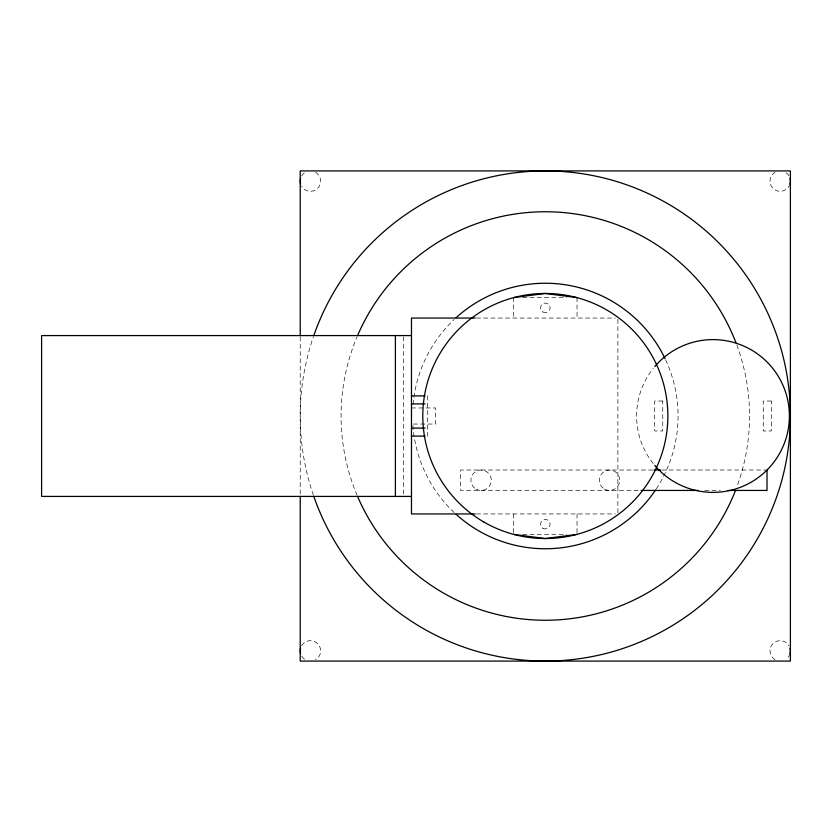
<?xml version="1.0" encoding="UTF-8"?>
<svg xmlns="http://www.w3.org/2000/svg" width="832" height="832" viewBox="0 0 832 832"><rect width="100%" height="100%" fill="white"/><g stroke="black" fill="none" stroke-linecap="round" stroke-linejoin="round"><path stroke-width="0.62" stroke-dasharray="4.16 3.12" d="M522.662 297.638L566.675 297.638M476.382 318.053L615.285 318.053M411.476 407.961L435.604 407.961L435.604 424.039L411.476 424.039M652.787 470.018L460.668 470.018L460.668 490.443L641.108 490.443M661.877 470.018L765.721 470.018M704.714 490.443L720.294 490.443M476.382 513.947L615.285 513.947M522.662 534.362L566.675 534.362M617.874 319.353L617.874 513.947M577.034 297.638L577.034 318.053M577.034 513.947L577.034 534.362M513.594 297.638L513.594 318.053M513.594 513.947L513.594 534.362M427.565 395.897L427.565 436.103M403.437 336.887L403.437 495.113M300.227 336.898L300.227 495.102M736.809 344.989A204.235 204.235 0 0 1 736.809 487.011M357.115 495.342A204.235 204.235 0 0 1 357.115 336.658M313.425 495.321A245.086 245.086 0 0 1 313.425 336.679M653.182 463.497A76.388 76.388 0 0 1 653.182 368.503M665.621 359.871A132.756 132.756 0 0 1 656.25 488.914M454.189 512.543A132.756 132.756 0 0 1 412.859 424.965M413.067 404.456A132.756 132.756 0 0 1 454.189 319.457M301.6 645.767A10.213 10.213 0 0 1 317.658 643.656A10.213 10.213 0 0 1 315.546 659.714M304.585 659.235A10.213 10.213 0 0 1 301.6 655.98M315.546 172.286A10.213 10.213 0 0 1 317.658 188.344A10.213 10.213 0 0 1 301.6 186.233M301.6 176.02A10.213 10.213 0 0 1 304.585 172.765M790.057 183.768A10.213 10.213 0 0 1 773.968 189.228A10.213 10.213 0 0 1 775.081 172.286M786.042 172.765A10.213 10.213 0 0 1 789.027 176.02M790.057 653.515A10.213 10.213 0 0 1 786.042 659.235M775.081 659.714A10.213 10.213 0 0 1 772.97 643.656A10.213 10.213 0 0 1 789.027 645.767M662.75 401.034L654.711 401.034L654.711 430.966L662.75 430.966L662.75 401.034M771.306 401.034L763.266 401.034L763.266 430.966L771.306 430.966L771.306 401.034M542.922 528.299A4.784 4.784 0 0 0 550.098 524.16A4.784 4.784 0 0 0 542.922 520.01A4.784 4.784 0 0 0 542.922 528.299M542.922 311.99A4.784 4.784 0 0 0 550.098 307.84A4.784 4.784 0 0 0 542.922 303.701A4.784 4.784 0 0 0 542.922 311.99M604.438 489.07A10.213 10.213 0 0 0 619.757 480.23A10.213 10.213 0 0 0 604.438 471.38A10.213 10.213 0 0 0 604.438 489.07M475.987 489.07A10.213 10.213 0 0 0 491.296 480.23A10.213 10.213 0 0 0 475.987 471.38A10.213 10.213 0 0 0 475.987 489.07"/><path stroke-width="1.25" d="M513.594 297.638L545.314 293.457L577.034 297.638M577.034 534.362L545.314 538.543L513.594 534.362M475.082 318.053L411.476 318.053L411.476 513.947L475.082 513.947M411.476 335.587L41.6 335.587L41.6 496.413L411.476 496.413M411.476 395.897L425.09 395.897M411.476 403.905L425.09 403.905M411.476 428.095L425.09 428.095M411.476 436.103L425.09 436.103M654.087 470.018L660.577 470.018M641.108 490.443L698.225 490.443M728.073 490.443L767.021 490.443L767.021 470.018M395.398 335.587L395.398 496.413M300.227 335.598L300.227 170.914L790.4 170.914L790.4 661.086L300.227 661.086L300.227 496.402M654.774 366.569A76.388 76.388 0 0 1 765.534 360.537A76.388 76.388 0 0 1 765.534 471.463A76.388 76.388 0 0 1 654.774 465.431M735.446 490.599A204.235 204.235 0 0 1 357.614 496.517M357.614 335.483A204.235 204.235 0 0 1 735.904 342.597M313.841 335.462A245.086 245.086 0 0 1 690.737 218.722A245.086 245.086 0 0 1 690.737 613.278A245.086 245.086 0 0 1 313.841 496.538M655.533 489.996A132.756 132.756 0 0 1 456.071 514.28M456.071 317.72A132.756 132.756 0 0 1 665.07 358.696M300.581 653.515A10.213 10.213 0 0 1 300.581 648.232M300.581 183.768A10.213 10.213 0 0 1 300.581 178.485M790.057 178.485A10.213 10.213 0 0 1 790.057 183.768M790.057 648.232A10.213 10.213 0 0 1 790.057 653.515M484.047 522.122A122.543 122.543 0 0 0 667.857 416A122.543 122.543 0 0 0 484.047 309.878A122.543 122.543 0 0 0 484.047 522.122"/></g></svg>
